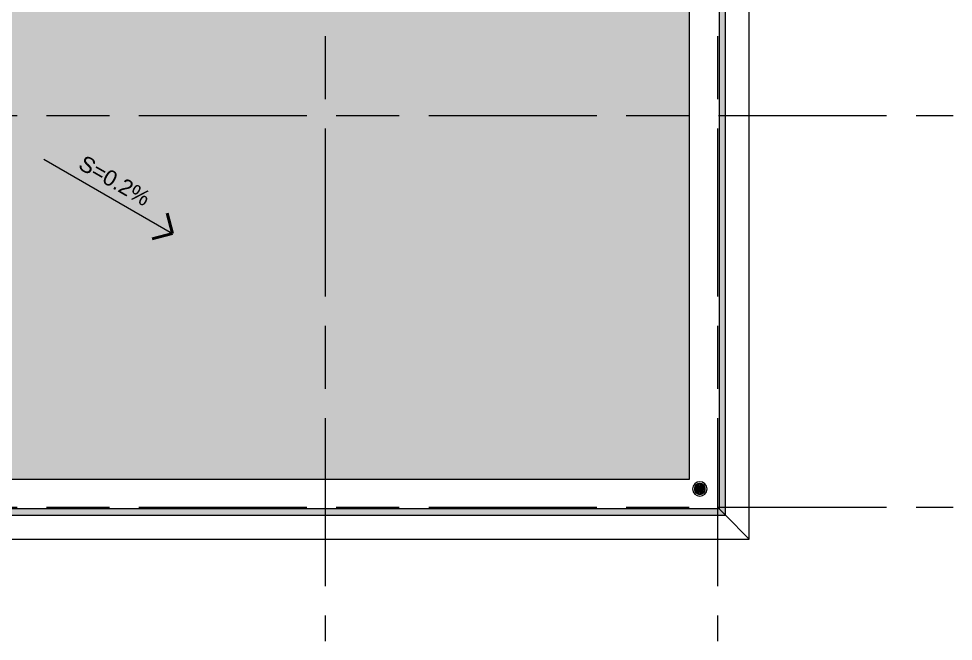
# Model space of a CAD drawing. Header units: millimetres. Extents: x -76261 to 649593, y -304265 to 60256.
# Drawn here: x 211322 to 224670, y -18116 to -9219 of the extents above; entities that cross this region are included whole.
import ezdxf

# ---------------------------------------------------------------- set-up
doc = ezdxf.new("R2010")
doc.units = ezdxf.units.MM
doc.header["$LTSCALE"] = 2000
doc.header["$MEASUREMENT"] = 0
doc.linetypes.add('Centre', pattern=[6.9, 4, -0.7, 1.5, -0.7])
doc.layers.get('0').update_dxf_attribs({"linetype": 'CONTINUOUS'})
for name, color, linetype, lineweight in [('A-ANNO-NOTE', 131, 'CONTINUOUS', 15), ('A-ANNO-NOTE-MEDM', 131, 'CONTINUOUS', 50), ('A-FLOR', 8, 'CONTINUOUS', 15), ('A-FLOR-PATT', 8, 'CONTINUOUS', 15), ('A-GENM', 8, 'CONTINUOUS', 15), ('A-WALL', 8, 'CONTINUOUS', 15), ('A-WALL-PATT', 8, 'CONTINUOUS', 50), ('S-GRID', 14, 'CONTINUOUS', 15)]:
    doc.layers.add(name, color=color, linetype=linetype, lineweight=lineweight)
doc.styles.add('Arial_2', font='arial.ttf', dxfattribs={"height": 270})

# ---------------------------------------------------------------- blocks, each defined once
blk = doc.blocks.new('Basic Wall _ WALL CONCERET-150-PL - ___-10677270-TERRANCE FLOOR PLAN')
at = {"layer": 'A-WALL-PATT'}
blk.add_hatch(color=256, dxfattribs=at).paths.add_polyline_path([(-54778, -58317), (-54778, -41797), (-54868, -41887), (-54868, -58227)], flags=0)
at = {"layer": 'A-WALL'}
for p in [(-54868, -41887), (-54778, -58317)]:
    blk.add_line(p, (-54868, -58227), dxfattribs=at)
blk = doc.blocks.new('Basic Wall _ WALL CONCERET-150-PL - ___-10677342-TERRANCE FLOOR PLAN')
at = {"layer": 'A-WALL-PATT'}
blk.add_hatch(color=256, dxfattribs=at).paths.add_polyline_path([(-84208, -58317), (-54778, -58317), (-54868, -58227), (-84118, -58227)], flags=0)
at = {"layer": 'A-WALL'}
for q in [(-84118, -58227), (-54778, -58317)]:
    blk.add_line((-54868, -58227), q, dxfattribs=at)
blk = doc.blocks.new('Floor_Trap_with_Dome_Grating_14068 - Floor_Trap_with_Dome_Grating_14068-6042044-TERRANCE FLOOR PLAN')
at = {"layer": 'A-GENM'}
for p, q in [((-13, 0), (-67, 8)), ((-64, 22), (-11, 5)), ((-11, 6), (-57, 36)), ((-48, 48), (-8, 10)), ((-8, 10), (-36, 58)), ((-26, 2), (-13, 0)), ((-23, 64), (-3, 12)), ((-23, 13), (-11, 6)), ((-15, 22), (-8, 10)), ((-3, 12), (-8, 25)), ((-2, 12), (-7, 68)), ((8, 68), (2, 12)), ((3, 12), (23, 64)), ((8, 25), (3, 12)), ((8, 10), (48, 48)), ((8, 10), (15, 22)), ((11, 5), (64, 22)), ((11, 6), (23, 13)), ((13, 0), (26, 2)), ((-11, -5), (-64, -22)), ((-8, -10), (-48, -48)), ((-13, 0), (-26, -2)), ((-11, -6), (-23, -13)), ((-3, -12), (-23, -64)), ((-8, -10), (-15, -22)), ((-8, -25), (-3, -12)), ((-7, -68), (-2, -12)), ((2, -12), (8, -68)), ((4, -26), (2, -12)), ((23, -64), (3, -12)), ((8, -10), (36, -58)), ((48, -48), (8, -10)), ((15, -22), (8, -10)), ((64, -22), (11, -5)), ((11, -6), (57, -36)), ((23, -13), (11, -6)), ((13, 0), (68, -8)), ((26, -2), (13, 0))]:
    blk.add_line(p, q, dxfattribs=at)
at = {"layer": 'A-GENM', "flags": 128}
for points in [[(-73, 16), (-74, 13), (-74, 10), (-75, 7), (-75, 4), (-75, 1), (-75, 0)], [(-75, 0), (-75, -3), (-75, -6), (-74, -9), (-74, -12), (-74, -15), (-73, -16)], [(-59, 46), (-61, 44), (-63, 41), (-64, 39), (-66, 36), (-67, 34), (-68, 31), (-70, 28), (-71, 25), (-72, 22), (-72, 20), (-73, 17)], [(-33, 67), (-36, 66), (-38, 64), (-41, 63), (-43, 61), (-46, 59), (-48, 57), (-50, 55), (-53, 53), (-55, 51), (-57, 49), (-58, 47)], [(-1, 75), (-4, 75), (-7, 75), (-10, 74), (-13, 74), (-16, 73), (-19, 73), (-21, 72), (-24, 71), (-27, 70), (-30, 69), (-32, 68)], [(32, 68), (29, 69), (26, 70), (24, 71), (21, 72), (18, 73), (15, 74), (12, 74), (9, 74), (6, 75), (3, 75), (1, 75)], [(36, 58), (32, 51), (27, 43), (21, 33), (15, 22), (8, 10)], [(57, 36), (51, 32), (43, 27), (34, 21), (23, 13), (11, 6)], [(68, 8), (60, 7), (51, 5), (39, 4), (26, 2), (13, 0)], [(58, 47), (56, 50), (54, 52), (52, 54), (50, 56), (48, 58), (45, 60), (43, 62), (40, 63), (38, 65), (35, 66), (33, 67)], [(73, 17), (72, 20), (71, 23), (70, 26), (69, 29), (68, 32), (67, 34), (65, 37), (64, 39), (62, 42), (60, 44), (59, 46)], [(75, 0), (75, 3), (75, 6), (74, 9), (74, 12), (74, 15), (73, 16)], [(73, -16), (74, -13), (74, -10), (75, -7), (75, -4), (75, -1), (75, 0)], [(-73, -17), (-72, -20), (-71, -23), (-70, -26), (-69, -29), (-68, -32), (-67, -34), (-65, -37), (-64, -39), (-62, -42), (-60, -44), (-59, -46)], [(-68, -8), (-60, -7), (-51, -5), (-39, -4), (-26, -2), (-13, 0)], [(-58, -47), (-56, -50), (-54, -52), (-52, -54), (-50, -56), (-48, -58), (-45, -60), (-43, -62), (-40, -63), (-38, -65), (-35, -66), (-33, -67)], [(-57, -36), (-51, -32), (-43, -27), (-34, -21), (-23, -13), (-11, -6)], [(-36, -58), (-32, -51), (-27, -43), (-21, -33), (-15, -22), (-8, -10)], [(-32, -68), (-29, -69), (-26, -70), (-24, -71), (-21, -72), (-18, -73), (-15, -74), (-12, -74), (-9, -74), (-6, -75), (-3, -75), (-1, -75)], [(1, -75), (4, -75), (7, -75), (10, -74), (13, -74), (16, -73), (19, -73), (21, -72), (24, -71), (27, -70), (30, -69), (32, -68)], [(33, -67), (36, -66), (38, -64), (41, -63), (43, -61), (46, -59), (48, -57), (50, -55), (53, -53), (55, -51), (57, -49), (58, -47)], [(59, -46), (61, -44), (63, -41), (64, -39), (66, -36), (67, -34), (68, -31), (70, -28), (71, -25), (72, -22), (72, -20), (73, -17)]]:
    blk.add_lwpolyline(points, dxfattribs=at)
at = {"layer": 'A-GENM'}
for radius, start, end in [(103, 0, 180), (77.9, 0, 180), (75, 156.7284, 158.4059), (7.03, 360, 180), (75, 21.4654, 23.2336), (103, 180, 0), (77.9, 180, 0), (75, 201.4654, 203.2336), (7.03, 180, 360), (75, 336.7284, 338.4059)]:
    blk.add_arc((0, 0), radius, start, end, dxfattribs=at)
for points, knots in [([(-73, 17), (-73, 18), (-73, 18), (-73, 18), (-72, 19), (-72, 19), (-72, 19), (-72, 20), (-72, 20), (-71, 20), (-71, 21), (-69, 22), (-68, 22), (-66, 23), (-65, 22), (-64, 22)], [-1, -1, -1, -1, -0.892857, -0.866071, -0.839286, -0.785714, -0.732143, -0.705357, -0.678571, -0.625, -0.571429, -0.428571, -0.285714, -0.142857, 0, 0, 0, 0]), ([(-67, 8), (-68, 8), (-69, 8), (-71, 9), (-72, 10), (-73, 12), (-73, 12), (-73, 13), (-73, 13), (-73, 14), (-73, 14), (-73, 15), (-73, 15), (-73, 15), (-73, 16), (-73, 16), (-73, 16)], [-1, -1, -1, -1, -0.857143, -0.714286, -0.571429, -0.428571, -0.357143, -0.321429, -0.285714, -0.25, -0.214286, -0.178571, -0.142857, -0.107143, -0.071429, 0, 0, 0, 0]), ([(-70, 9), (-70, 9), (-69, 8), (-68, 8), (-67, 8)], [-0.4715564, -0.4715564, -0.4715564, -0.4715564, -0.25, 0, 0, 0, 0]), ([(-57, 36), (-58, 37), (-59, 38), (-60, 39), (-60, 41), (-60, 42), (-60, 43), (-60, 44), (-60, 44), (-60, 44), (-60, 45), (-60, 45), (-60, 45), (-59, 46), (-59, 46), (-59, 46), (-59, 46)], [-1, -1, -1, -1, -0.857143, -0.714286, -0.571429, -0.428571, -0.357143, -0.321429, -0.285714, -0.25, -0.214286, -0.178571, -0.142857, -0.107143, -0.071429, 0, 0, 0, 0]), ([(-58, 47), (-58, 47), (-58, 48), (-58, 48), (-57, 48), (-57, 48), (-56, 49), (-56, 49), (-56, 49), (-55, 49), (-54, 49), (-53, 50), (-52, 50), (-50, 49), (-49, 48), (-48, 48)], [-1, -1, -1, -1, -0.892857, -0.866071, -0.839286, -0.785714, -0.732143, -0.705357, -0.678571, -0.625, -0.571429, -0.428571, -0.285714, -0.142857, 0, 0, 0, 0]), ([(-36, 58), (-36, 58), (-37, 59), (-37, 61), (-37, 63), (-36, 64), (-36, 65), (-35, 65), (-35, 66), (-35, 66), (-35, 66), (-34, 66), (-34, 67), (-34, 67), (-33, 67), (-33, 67), (-33, 67)], [-1, -1, -1, -1, -0.857143, -0.714286, -0.571429, -0.428571, -0.357143, -0.321429, -0.285714, -0.25, -0.214286, -0.178571, -0.142857, -0.107143, -0.071429, 0, 0, 0, 0]), ([(-32, 68), (-32, 68), (-31, 68), (-31, 68), (-31, 68), (-30, 68), (-30, 68), (-29, 68), (-29, 68), (-29, 68), (-28, 68), (-26, 68), (-25, 67), (-24, 66), (-23, 65), (-23, 64)], [-1, -1, -1, -1, -0.892857, -0.866071, -0.839286, -0.785714, -0.732143, -0.705357, -0.678571, -0.625, -0.571429, -0.428571, -0.285714, -0.142857, 0, 0, 0, 0]), ([(-11, 5), (-11, 5), (-11, 5), (-10, 5), (-10, 4), (-10, 4), (-10, 4), (-10, 4), (-10, 3), (-10, 3), (-10, 3), (-10, 2), (-10, 2), (-10, 2), (-10, 2), (-10, 1), (-10, 1), (-10, 1), (-11, 1), (-11, 1), (-11, 1), (-12, 0), (-12, 0), (-13, 0)], [0, 0, 0, 0, 0.111111, 0.166667, 0.222222, 0.25, 0.277778, 0.333333, 0.361111, 0.388889, 0.444444, 0.479167, 0.513889, 0.548611, 0.583333, 0.618056, 0.652778, 0.6875, 0.722222, 0.756944, 0.791667, 0.861111, 1, 1, 1, 1]), ([(-13, 0), (-12, 0), (-12, 0), (-11, 0), (-11, 1), (-11, 1), (-11, 1), (-10, 1), (-10, 1), (-10, 2), (-10, 2), (-10, 2), (-10, 2), (-10, 3), (-10, 3), (-10, 3), (-10, 3), (-10, 4), (-10, 4), (-10, 4), (-10, 4), (-11, 5), (-11, 5), (-11, 5)], [0, 0, 0, 0, 0.111111, 0.166667, 0.222222, 0.25, 0.277778, 0.333333, 0.361111, 0.388889, 0.444444, 0.479167, 0.513889, 0.548611, 0.583333, 0.618056, 0.652778, 0.6875, 0.722222, 0.756944, 0.791667, 0.861111, 1, 1, 1, 1]), ([(-8, 10), (-8, 9), (-8, 9), (-7, 9), (-7, 8), (-7, 8), (-7, 8), (-7, 7), (-7, 7), (-7, 7), (-8, 7), (-8, 6), (-8, 6), (-8, 6), (-8, 6), (-9, 6), (-9, 6), (-9, 5), (-9, 5), (-9, 5), (-10, 5), (-10, 5), (-11, 6), (-11, 6)], [0, 0, 0, 0, 0.111111, 0.166667, 0.222222, 0.25, 0.277778, 0.333333, 0.361111, 0.388889, 0.444444, 0.479167, 0.513889, 0.548611, 0.583333, 0.618056, 0.652778, 0.6875, 0.722222, 0.756944, 0.791667, 0.861111, 1, 1, 1, 1]), ([(-11, 6), (-11, 6), (-11, 5), (-10, 5), (-10, 5), (-10, 5), (-9, 5), (-9, 5), (-9, 5), (-9, 6), (-8, 6), (-8, 6), (-8, 6), (-8, 6), (-8, 7), (-8, 7), (-7, 7), (-7, 7), (-7, 8), (-7, 8), (-7, 8), (-7, 8), (-8, 9), (-8, 9), (-8, 10)], [0, 0, 0, 0, 0.111111, 0.138889, 0.166667, 0.222222, 0.25, 0.277778, 0.333333, 0.361111, 0.388889, 0.444444, 0.479167, 0.513889, 0.548611, 0.583333, 0.618056, 0.652778, 0.6875, 0.722222, 0.756944, 0.791667, 0.861111, 1, 1, 1, 1]), ([(-3, 12), (-3, 12), (-3, 11), (-3, 11), (-3, 11), (-3, 10), (-3, 10), (-3, 10), (-4, 10), (-4, 9), (-4, 9), (-4, 9), (-4, 9), (-5, 9), (-5, 9), (-5, 9), (-5, 9), (-6, 9), (-6, 9), (-6, 9), (-7, 9), (-7, 9), (-7, 10), (-8, 10)], [0, 0, 0, 0, 0.111111, 0.166667, 0.222222, 0.25, 0.277778, 0.333333, 0.361111, 0.388889, 0.444444, 0.479167, 0.513889, 0.548611, 0.583333, 0.618056, 0.652778, 0.6875, 0.722222, 0.756944, 0.791667, 0.861111, 1, 1, 1, 1]), ([(-8, 10), (-7, 10), (-7, 10), (-7, 9), (-7, 9), (-6, 9), (-6, 9), (-6, 9), (-6, 9), (-5, 9), (-5, 9), (-5, 9), (-4, 9), (-4, 9), (-4, 9), (-4, 9), (-4, 10), (-3, 10), (-3, 10), (-3, 10), (-3, 10), (-3, 11), (-3, 11), (-3, 12), (-3, 12)], [0, 0, 0, 0, 0.111111, 0.138889, 0.166667, 0.222222, 0.25, 0.277778, 0.333333, 0.361111, 0.388889, 0.444444, 0.479167, 0.513889, 0.548611, 0.583333, 0.618056, 0.652778, 0.6875, 0.722222, 0.756944, 0.791667, 0.861111, 1, 1, 1, 1]), ([(-7, 68), (-7, 68), (-7, 70), (-7, 71), (-6, 73), (-5, 73), (-4, 74), (-3, 74), (-3, 74), (-3, 75), (-2, 75), (-2, 75), (-2, 75), (-1, 75), (-1, 75), (-1, 75), (-1, 75)], [-1, -1, -1, -1, -0.857143, -0.714286, -0.571429, -0.428571, -0.357143, -0.321429, -0.285714, -0.25, -0.214286, -0.178571, -0.142857, -0.107143, -0.071429, 0, 0, 0, 0]), ([(2, 12), (2, 12), (2, 11), (2, 11), (2, 11), (1, 10), (0, 10), (0, 10), (-1, 10), (-2, 11), (-2, 11), (-2, 12), (-2, 12)], [-1, -1, -1, -1, -0.833333, -0.791667, -0.75, -0.666667, -0.555556, -0.444444, -0.333333, -0.222222, -0.111111, 0, 0, 0, 0]), ([(-2, 12), (-2, 12), (-2, 11), (-2, 11), (-2, 11), (-1, 10), (0, 10), (0, 10), (1, 10), (2, 11), (2, 11), (2, 12), (2, 12)], [-1, -1, -1, -1, -0.833333, -0.791667, -0.75, -0.666667, -0.555556, -0.444444, -0.333333, -0.222222, -0.111111, 0, 0, 0, 0]), ([(1, 75), (1, 75), (1, 75), (2, 75), (2, 75), (2, 75), (3, 74), (3, 74), (4, 74), (4, 74), (5, 73), (6, 73), (7, 71), (7, 70), (8, 68), (8, 68)], [-1, -1, -1, -1, -0.892857, -0.866071, -0.839286, -0.785714, -0.732143, -0.705357, -0.678571, -0.625, -0.571429, -0.428571, -0.285714, -0.142857, 0, 0, 0, 0]), ([(8, 10), (7, 10), (7, 9), (7, 9), (6, 9), (6, 9), (6, 9), (6, 9), (5, 9), (5, 9), (5, 9), (4, 9), (4, 9), (4, 9), (4, 9), (4, 10), (3, 10), (3, 10), (3, 10), (3, 10), (3, 11), (3, 11), (3, 12), (3, 12)], [0, 0, 0, 0, 0.111111, 0.166667, 0.222222, 0.25, 0.277778, 0.333333, 0.361111, 0.388889, 0.444444, 0.479167, 0.513889, 0.548611, 0.583333, 0.618056, 0.652778, 0.6875, 0.722222, 0.756944, 0.791667, 0.861111, 1, 1, 1, 1]), ([(3, 12), (3, 12), (3, 11), (3, 11), (3, 11), (3, 10), (3, 10), (3, 10), (4, 10), (4, 9), (4, 9), (4, 9), (4, 9), (5, 9), (5, 9), (5, 9), (5, 9), (6, 9), (6, 9), (6, 9), (7, 9), (7, 9), (7, 10), (8, 10)], [0, 0, 0, 0, 0.111111, 0.166667, 0.222222, 0.25, 0.277778, 0.333333, 0.361111, 0.388889, 0.444444, 0.479167, 0.513889, 0.548611, 0.583333, 0.618056, 0.652778, 0.6875, 0.722222, 0.756944, 0.791667, 0.861111, 1, 1, 1, 1]), ([(11, 6), (11, 6), (11, 5), (10, 5), (10, 5), (9, 5), (9, 5), (9, 5), (9, 6), (8, 6), (8, 6), (8, 6), (8, 6), (8, 7), (8, 7), (7, 7), (7, 7), (7, 8), (7, 8), (7, 8), (7, 8), (8, 9), (8, 9), (8, 10)], [0, 0, 0, 0, 0.111111, 0.166667, 0.222222, 0.25, 0.277778, 0.333333, 0.361111, 0.388889, 0.444444, 0.479167, 0.513889, 0.548611, 0.583333, 0.618056, 0.652778, 0.6875, 0.722222, 0.756944, 0.791667, 0.861111, 1, 1, 1, 1]), ([(8, 10), (8, 9), (8, 9), (7, 9), (7, 8), (7, 8), (7, 8), (7, 7), (7, 7), (7, 7), (8, 7), (8, 6), (8, 6), (8, 6), (8, 6), (9, 6), (9, 6), (9, 5), (9, 5), (9, 5), (10, 5), (10, 5), (11, 6), (11, 6)], [0, 0, 0, 0, 0.111111, 0.166667, 0.222222, 0.25, 0.277778, 0.333333, 0.361111, 0.388889, 0.444444, 0.479167, 0.513889, 0.548611, 0.583333, 0.618056, 0.652778, 0.6875, 0.722222, 0.756944, 0.791667, 0.861111, 1, 1, 1, 1]), ([(13, 0), (12, 0), (12, 0), (11, 0), (11, 1), (11, 1), (11, 1), (10, 1), (10, 1), (10, 2), (10, 2), (10, 2), (10, 2), (10, 3), (10, 3), (10, 3), (10, 3), (10, 4), (10, 4), (10, 4), (10, 4), (11, 5), (11, 5), (11, 5)], [0, 0, 0, 0, 0.111111, 0.166667, 0.222222, 0.25, 0.277778, 0.333333, 0.361111, 0.388889, 0.444444, 0.479167, 0.513889, 0.548611, 0.583333, 0.618056, 0.652778, 0.6875, 0.722222, 0.756944, 0.791667, 0.861111, 1, 1, 1, 1]), ([(11, 5), (11, 5), (11, 5), (10, 5), (10, 4), (10, 4), (10, 4), (10, 4), (10, 3), (10, 3), (10, 3), (10, 2), (10, 2), (10, 2), (10, 2), (10, 1), (10, 1), (10, 1), (11, 1), (11, 1), (11, 1), (12, 0), (12, 0), (13, 0)], [0, 0, 0, 0, 0.111111, 0.166667, 0.222222, 0.25, 0.277778, 0.333333, 0.361111, 0.388889, 0.444444, 0.479167, 0.513889, 0.548611, 0.583333, 0.618056, 0.652778, 0.6875, 0.722222, 0.756944, 0.791667, 0.861111, 1, 1, 1, 1]), ([(23, 64), (23, 65), (24, 66), (25, 67), (26, 68), (28, 68), (29, 68), (29, 68), (29, 68), (30, 68), (30, 68), (31, 68), (31, 68), (31, 68), (32, 68), (32, 68), (32, 68)], [-1, -1, -1, -1, -0.857143, -0.714286, -0.571429, -0.428571, -0.357143, -0.321429, -0.285714, -0.25, -0.214286, -0.178571, -0.142857, -0.107143, -0.071429, 0, 0, 0, 0]), ([(33, 67), (33, 67), (34, 67), (34, 67), (34, 67), (35, 66), (35, 66), (35, 66), (35, 65), (36, 65), (36, 64), (37, 63), (37, 61), (37, 59), (36, 58), (36, 58)], [-1, -1, -1, -1, -0.892857, -0.866071, -0.839286, -0.785714, -0.732143, -0.705357, -0.678571, -0.625, -0.571429, -0.428571, -0.285714, -0.142857, 0, 0, 0, 0]), ([(48, 48), (49, 48), (50, 49), (52, 50), (53, 50), (55, 49), (55, 49), (56, 49), (56, 49), (57, 49), (57, 48), (57, 48), (57, 48), (58, 48), (58, 48), (58, 47), (58, 47)], [-1, -1, -1, -1, -0.857143, -0.714286, -0.571429, -0.428571, -0.357143, -0.321429, -0.285714, -0.25, -0.214286, -0.178571, -0.142857, -0.107143, -0.071429, 0, 0, 0, 0]), ([(59, 46), (59, 46), (59, 46), (60, 45), (60, 45), (60, 45), (60, 44), (60, 44), (60, 43), (60, 43), (60, 42), (60, 41), (60, 39), (59, 38), (58, 37), (57, 36)], [-1, -1, -1, -1, -0.892857, -0.866071, -0.839286, -0.785714, -0.732143, -0.705357, -0.678571, -0.625, -0.571429, -0.428571, -0.285714, -0.142857, 0, 0, 0, 0]), ([(64, 22), (65, 22), (66, 23), (68, 22), (69, 22), (71, 21), (71, 20), (72, 20), (72, 20), (72, 19), (72, 19), (72, 19), (73, 18), (73, 18), (73, 18), (73, 18), (73, 17)], [-1, -1, -1, -1, -0.857143, -0.714286, -0.571429, -0.428571, -0.357143, -0.321429, -0.285714, -0.25, -0.214286, -0.178571, -0.142857, -0.107143, -0.071429, 0, 0, 0, 0]), ([(73, 16), (73, 16), (73, 16), (73, 15), (73, 15), (73, 14), (73, 14), (73, 13), (73, 13), (73, 13), (73, 12), (72, 11), (71, 9), (69, 8), (68, 8), (68, 8)], [-1, -1, -1, -1, -0.892857, -0.866071, -0.839286, -0.785714, -0.732143, -0.705357, -0.678571, -0.625, -0.571429, -0.428571, -0.285714, -0.142857, 0, 0, 0, 0]), ([(-73, -16), (-73, -16), (-73, -16), (-73, -15), (-73, -15), (-73, -14), (-73, -14), (-73, -13), (-73, -13), (-73, -13), (-73, -12), (-72, -11), (-71, -9), (-69, -8), (-68, -8), (-68, -8)], [-1, -1, -1, -1, -0.892857, -0.866071, -0.839286, -0.785714, -0.732143, -0.705357, -0.678571, -0.625, -0.571429, -0.428571, -0.285714, -0.142857, 0, 0, 0, 0]), ([(-64, -22), (-65, -22), (-66, -23), (-68, -22), (-69, -22), (-71, -21), (-71, -20), (-72, -20), (-72, -20), (-72, -19), (-72, -19), (-72, -19), (-73, -18), (-73, -18), (-73, -18), (-73, -18), (-73, -17)], [-1, -1, -1, -1, -0.857143, -0.714286, -0.571429, -0.428571, -0.357143, -0.321429, -0.285714, -0.25, -0.214286, -0.178571, -0.142857, -0.107143, -0.071429, 0, 0, 0, 0]), ([(-59, -46), (-59, -46), (-59, -46), (-60, -45), (-60, -45), (-60, -45), (-60, -44), (-60, -44), (-60, -43), (-60, -43), (-60, -42), (-60, -41), (-60, -39), (-59, -38), (-58, -37), (-57, -36)], [-1, -1, -1, -1, -0.892857, -0.866071, -0.839286, -0.785714, -0.732143, -0.705357, -0.678571, -0.625, -0.571429, -0.428571, -0.285714, -0.142857, 0, 0, 0, 0]), ([(-48, -48), (-49, -48), (-50, -49), (-52, -50), (-53, -50), (-55, -49), (-55, -49), (-56, -49), (-56, -49), (-57, -49), (-57, -48), (-57, -48), (-57, -48), (-58, -48), (-58, -48), (-58, -47), (-58, -47)], [-1, -1, -1, -1, -0.857143, -0.714286, -0.571429, -0.428571, -0.357143, -0.321429, -0.285714, -0.25, -0.214286, -0.178571, -0.142857, -0.107143, -0.071429, 0, 0, 0, 0]), ([(-33, -67), (-33, -67), (-34, -67), (-34, -67), (-34, -67), (-35, -66), (-35, -66), (-35, -66), (-35, -65), (-36, -65), (-36, -64), (-37, -63), (-37, -61), (-37, -59), (-36, -58), (-36, -58)], [-1, -1, -1, -1, -0.892857, -0.866071, -0.839286, -0.785714, -0.732143, -0.705357, -0.678571, -0.625, -0.571429, -0.428571, -0.285714, -0.142857, 0, 0, 0, 0]), ([(-23, -64), (-23, -65), (-24, -66), (-25, -67), (-26, -68), (-28, -68), (-29, -68), (-29, -68), (-29, -68), (-30, -68), (-30, -68), (-31, -68), (-31, -68), (-31, -68), (-32, -68), (-32, -68), (-32, -68)], [-1, -1, -1, -1, -0.857143, -0.714286, -0.571429, -0.428571, -0.357143, -0.321429, -0.285714, -0.25, -0.214286, -0.178571, -0.142857, -0.107143, -0.071429, 0, 0, 0, 0]), ([(-13, 0), (-12, 0), (-12, 0), (-11, 0), (-11, -1), (-11, -1), (-11, -1), (-10, -1), (-10, -1), (-10, -2), (-10, -2), (-10, -2), (-10, -2), (-10, -3), (-10, -3), (-10, -3), (-10, -3), (-10, -4), (-10, -4), (-10, -4), (-10, -4), (-11, -5), (-11, -5), (-11, -5)], [0, 0, 0, 0, 0.111111, 0.166667, 0.222222, 0.25, 0.277778, 0.333333, 0.361111, 0.388889, 0.444444, 0.479167, 0.513889, 0.548611, 0.583333, 0.618056, 0.652778, 0.6875, 0.722222, 0.756944, 0.791667, 0.861111, 1, 1, 1, 1]), ([(-11, -5), (-11, -5), (-11, -5), (-10, -5), (-10, -4), (-10, -4), (-10, -4), (-10, -4), (-10, -3), (-10, -3), (-10, -3), (-10, -2), (-10, -2), (-10, -2), (-10, -2), (-10, -1), (-10, -1), (-10, -1), (-11, -1), (-11, -1), (-11, -1), (-12, 0), (-12, 0), (-13, 0)], [0, 0, 0, 0, 0.111111, 0.166667, 0.222222, 0.25, 0.277778, 0.333333, 0.361111, 0.388889, 0.444444, 0.479167, 0.513889, 0.548611, 0.583333, 0.618056, 0.652778, 0.6875, 0.722222, 0.756944, 0.791667, 0.861111, 1, 1, 1, 1]), ([(-11, -6), (-11, -6), (-11, -5), (-10, -5), (-10, -5), (-9, -5), (-9, -5), (-9, -5), (-9, -6), (-8, -6), (-8, -6), (-8, -6), (-8, -6), (-8, -7), (-8, -7), (-7, -7), (-7, -7), (-7, -8), (-7, -8), (-7, -8), (-7, -8), (-8, -9), (-8, -9), (-8, -10)], [0, 0, 0, 0, 0.111111, 0.166667, 0.222222, 0.25, 0.277778, 0.333333, 0.361111, 0.388889, 0.444444, 0.479167, 0.513889, 0.548611, 0.583333, 0.618056, 0.652778, 0.6875, 0.722222, 0.756944, 0.791667, 0.861111, 1, 1, 1, 1]), ([(-8, -10), (-8, -9), (-8, -9), (-7, -9), (-7, -8), (-7, -8), (-7, -8), (-7, -7), (-7, -7), (-7, -7), (-8, -7), (-8, -6), (-8, -6), (-8, -6), (-8, -6), (-9, -6), (-9, -6), (-9, -5), (-9, -5), (-9, -5), (-10, -5), (-10, -5), (-11, -6), (-11, -6)], [0, 0, 0, 0, 0.111111, 0.166667, 0.222222, 0.25, 0.277778, 0.333333, 0.361111, 0.388889, 0.444444, 0.479167, 0.513889, 0.548611, 0.583333, 0.618056, 0.652778, 0.6875, 0.722222, 0.756944, 0.791667, 0.861111, 1, 1, 1, 1]), ([(-8, -10), (-7, -10), (-7, -9), (-7, -9), (-6, -9), (-6, -9), (-6, -9), (-6, -9), (-5, -9), (-5, -9), (-5, -9), (-4, -9), (-4, -9), (-4, -9), (-4, -9), (-4, -10), (-3, -10), (-3, -10), (-3, -10), (-3, -10), (-3, -11), (-3, -11), (-3, -12), (-3, -12)], [0, 0, 0, 0, 0.111111, 0.166667, 0.222222, 0.25, 0.277778, 0.333333, 0.361111, 0.388889, 0.444444, 0.479167, 0.513889, 0.548611, 0.583333, 0.618056, 0.652778, 0.6875, 0.722222, 0.756944, 0.791667, 0.861111, 1, 1, 1, 1]), ([(-3, -12), (-3, -12), (-3, -12), (-3, -11), (-3, -11), (-3, -10), (-3, -10), (-3, -10), (-4, -10), (-4, -9), (-4, -9), (-4, -9), (-4, -9), (-5, -9), (-5, -9), (-5, -9), (-5, -9), (-6, -9), (-6, -9), (-6, -9), (-7, -9), (-7, -9), (-7, -10), (-8, -10)], [0, 0, 0, 0, 0.111111, 0.166667, 0.222222, 0.25, 0.277778, 0.333333, 0.361111, 0.388889, 0.444444, 0.479167, 0.513889, 0.548611, 0.583333, 0.618056, 0.652778, 0.6875, 0.722222, 0.756944, 0.791667, 0.861111, 1, 1, 1, 1]), ([(-1, -75), (-1, -75), (-1, -75), (-2, -75), (-2, -75), (-2, -75), (-3, -74), (-3, -74), (-4, -74), (-4, -74), (-5, -73), (-6, -73), (-7, -71), (-7, -70), (-7, -68), (-7, -68)], [-1, -1, -1, -1, -0.892857, -0.866071, -0.839286, -0.785714, -0.732143, -0.705357, -0.678571, -0.625, -0.571429, -0.428571, -0.285714, -0.142857, 0, 0, 0, 0]), ([(-2, -12), (-2, -12), (-2, -11), (-2, -11), (-2, -11), (-1, -10), (0, -10), (0, -10), (1, -10), (2, -11), (2, -12), (2, -12), (2, -12)], [-1, -1, -1, -1, -0.833333, -0.791667, -0.75, -0.666667, -0.555556, -0.444444, -0.333333, -0.222222, -0.111111, 0, 0, 0, 0]), ([(2, -12), (2, -12), (2, -11), (2, -11), (2, -11), (1, -10), (0, -10), (0, -10), (-1, -10), (-2, -11), (-2, -12), (-2, -12), (-2, -12)], [-1, -1, -1, -1, -0.833333, -0.791667, -0.75, -0.666667, -0.555556, -0.444444, -0.333333, -0.222222, -0.111111, 0, 0, 0, 0]), ([(8, -68), (8, -68), (7, -70), (7, -71), (6, -73), (5, -73), (4, -74), (3, -74), (3, -74), (3, -75), (2, -75), (2, -75), (2, -75), (1, -75), (1, -75), (1, -75), (1, -75)], [-1, -1, -1, -1, -0.857143, -0.714286, -0.571429, -0.428571, -0.357143, -0.321429, -0.285714, -0.25, -0.214286, -0.178571, -0.142857, -0.107143, -0.071429, 0, 0, 0, 0]), ([(3, -12), (3, -12), (3, -12), (3, -11), (3, -11), (3, -10), (3, -10), (3, -10), (4, -10), (4, -9), (4, -9), (4, -9), (4, -9), (5, -9), (5, -9), (5, -9), (5, -9), (6, -9), (6, -9), (6, -9), (7, -9), (7, -9), (7, -10), (8, -10)], [0, 0, 0, 0, 0.111111, 0.166667, 0.222222, 0.25, 0.277778, 0.333333, 0.361111, 0.388889, 0.444444, 0.479167, 0.513889, 0.548611, 0.583333, 0.618056, 0.652778, 0.6875, 0.722222, 0.756944, 0.791667, 0.861111, 1, 1, 1, 1]), ([(8, -10), (7, -10), (7, -10), (7, -9), (7, -9), (6, -9), (6, -9), (6, -9), (6, -9), (5, -9), (5, -9), (5, -9), (4, -9), (4, -9), (4, -9), (4, -9), (4, -10), (3, -10), (3, -10), (3, -10), (3, -10), (3, -11), (3, -11), (3, -12), (3, -12)], [0, 0, 0, 0, 0.111111, 0.138889, 0.166667, 0.222222, 0.25, 0.277778, 0.333333, 0.361111, 0.388889, 0.444444, 0.479167, 0.513889, 0.548611, 0.583333, 0.618056, 0.652778, 0.6875, 0.722222, 0.756944, 0.791667, 0.861111, 1, 1, 1, 1]), ([(8, -10), (8, -9), (8, -9), (7, -9), (7, -8), (7, -8), (7, -8), (7, -7), (7, -7), (7, -7), (8, -7), (8, -6), (8, -6), (8, -6), (8, -6), (9, -6), (9, -6), (9, -5), (9, -5), (9, -5), (10, -5), (10, -5), (11, -6), (11, -6)], [0, 0, 0, 0, 0.111111, 0.166667, 0.222222, 0.25, 0.277778, 0.333333, 0.361111, 0.388889, 0.444444, 0.479167, 0.513889, 0.548611, 0.583333, 0.618056, 0.652778, 0.6875, 0.722222, 0.756944, 0.791667, 0.861111, 1, 1, 1, 1]), ([(11, -6), (11, -6), (11, -5), (10, -5), (10, -5), (10, -5), (9, -5), (9, -5), (9, -5), (9, -6), (8, -6), (8, -6), (8, -6), (8, -6), (8, -7), (8, -7), (7, -7), (7, -7), (7, -8), (7, -8), (7, -8), (7, -8), (8, -9), (8, -9), (8, -10)], [0, 0, 0, 0, 0.111111, 0.138889, 0.166667, 0.222222, 0.25, 0.277778, 0.333333, 0.361111, 0.388889, 0.444444, 0.479167, 0.513889, 0.548611, 0.583333, 0.618056, 0.652778, 0.6875, 0.722222, 0.756944, 0.791667, 0.861111, 1, 1, 1, 1]), ([(11, -5), (11, -5), (11, -5), (10, -5), (10, -4), (10, -4), (10, -4), (10, -4), (10, -3), (10, -3), (10, -3), (10, -2), (10, -2), (10, -2), (10, -2), (10, -1), (10, -1), (10, -1), (11, -1), (11, -1), (11, -1), (12, 0), (12, 0), (13, 0)], [0, 0, 0, 0, 0.111111, 0.166667, 0.222222, 0.25, 0.277778, 0.333333, 0.361111, 0.388889, 0.444444, 0.479167, 0.513889, 0.548611, 0.583333, 0.618056, 0.652778, 0.6875, 0.722222, 0.756944, 0.791667, 0.861111, 1, 1, 1, 1]), ([(13, 0), (12, 0), (12, 0), (11, 0), (11, -1), (11, -1), (11, -1), (10, -1), (10, -1), (10, -2), (10, -2), (10, -2), (10, -2), (10, -3), (10, -3), (10, -3), (10, -3), (10, -4), (10, -4), (10, -4), (10, -4), (11, -5), (11, -5), (11, -5)], [0, 0, 0, 0, 0.111111, 0.166667, 0.222222, 0.25, 0.277778, 0.333333, 0.361111, 0.388889, 0.444444, 0.479167, 0.513889, 0.548611, 0.583333, 0.618056, 0.652778, 0.6875, 0.722222, 0.756944, 0.791667, 0.861111, 1, 1, 1, 1]), ([(32, -68), (32, -68), (31, -68), (31, -68), (31, -68), (30, -68), (30, -68), (29, -68), (29, -68), (29, -68), (28, -68), (26, -68), (25, -67), (24, -66), (23, -65), (23, -64)], [-1, -1, -1, -1, -0.892857, -0.866071, -0.839286, -0.785714, -0.732143, -0.705357, -0.678571, -0.625, -0.571429, -0.428571, -0.285714, -0.142857, 0, 0, 0, 0]), ([(36, -58), (36, -58), (37, -59), (37, -61), (37, -63), (36, -64), (36, -65), (35, -65), (35, -66), (35, -66), (35, -66), (34, -66), (34, -67), (34, -67), (33, -67), (33, -67), (33, -67)], [-1, -1, -1, -1, -0.857143, -0.714286, -0.571429, -0.428571, -0.357143, -0.321429, -0.285714, -0.25, -0.214286, -0.178571, -0.142857, -0.107143, -0.071429, 0, 0, 0, 0]), ([(58, -47), (58, -47), (58, -48), (58, -48), (57, -48), (57, -48), (56, -49), (56, -49), (56, -49), (55, -49), (54, -49), (53, -50), (52, -50), (50, -49), (49, -48), (48, -48)], [-1, -1, -1, -1, -0.892857, -0.866071, -0.839286, -0.785714, -0.732143, -0.705357, -0.678571, -0.625, -0.571429, -0.428571, -0.285714, -0.142857, 0, 0, 0, 0]), ([(57, -36), (58, -37), (59, -38), (60, -39), (60, -41), (60, -42), (60, -43), (60, -44), (60, -44), (60, -44), (60, -45), (60, -45), (60, -45), (59, -46), (59, -46), (59, -46), (59, -46)], [-1, -1, -1, -1, -0.857143, -0.714286, -0.571429, -0.428571, -0.357143, -0.321429, -0.285714, -0.25, -0.214286, -0.178571, -0.142857, -0.107143, -0.071429, 0, 0, 0, 0]), ([(73, -17), (73, -18), (73, -18), (73, -18), (72, -19), (72, -19), (72, -19), (72, -20), (72, -20), (71, -20), (71, -21), (69, -22), (68, -22), (66, -23), (65, -22), (64, -22)], [-1, -1, -1, -1, -0.892857, -0.866071, -0.839286, -0.785714, -0.732143, -0.705357, -0.678571, -0.625, -0.571429, -0.428571, -0.285714, -0.142857, 0, 0, 0, 0]), ([(68, -8), (68, -8), (69, -8), (71, -9), (72, -11), (73, -12), (73, -13), (73, -13), (73, -14), (73, -14), (73, -14), (73, -15), (73, -15), (73, -15), (73, -16), (73, -16), (73, -16)], [-1, -1, -1, -1, -0.857143, -0.714286, -0.571429, -0.428571, -0.357143, -0.321429, -0.285714, -0.25, -0.214286, -0.178571, -0.142857, -0.107143, -0.071429, 0, 0, 0, 0])]:
    blk.add_open_spline(points, degree=3, knots=knots, dxfattribs=at)
for points in [[(-64, 22), (-65, 23), (-66, 23), (-67, 22)], [(-59, 39), (-59, 38), (-58, 37), (-57, 36)], [(-48, 48), (-49, 49), (-50, 49), (-51, 49)], [(-37, 60), (-37, 60), (-37, 59), (-36, 58)], [(-23, 64), (-23, 65), (-24, 66), (-24, 66)], [(-7, 70), (-7, 70), (-7, 69), (-7, 68)], [(8, 68), (8, 69), (7, 70), (7, 70)], [(24, 66), (24, 66), (23, 65), (23, 64)], [(36, 58), (37, 59), (37, 60), (37, 60)], [(51, 49), (50, 49), (49, 49), (48, 48)], [(57, 36), (58, 37), (59, 38), (59, 39)], [(67, 22), (66, 23), (65, 23), (64, 22)], [(68, 8), (69, 8), (70, 9), (70, 9)], [(-68, -8), (-69, -8), (-70, -9), (-70, -9)], [(-67, -22), (-66, -23), (-65, -23), (-64, -22)], [(-57, -36), (-58, -37), (-59, -38), (-59, -39)], [(-51, -49), (-50, -49), (-49, -49), (-48, -48)], [(-36, -58), (-37, -59), (-37, -60), (-37, -60)], [(-24, -66), (-24, -66), (-23, -65), (-23, -64)], [(-7, -68), (-7, -69), (-7, -70), (-7, -70)], [(7, -70), (7, -70), (8, -69), (8, -68)], [(23, -64), (23, -65), (24, -66), (24, -66)], [(37, -60), (37, -60), (37, -59), (36, -58)], [(48, -48), (49, -49), (50, -49), (51, -49)], [(59, -39), (59, -38), (58, -37), (57, -36)], [(64, -22), (65, -23), (66, -23), (67, -22)], [(70, -9), (70, -9), (69, -8), (68, -8)]]:
    blk.add_open_spline(points, degree=3, dxfattribs=at)
blk = doc.blocks.new('Fall Arrow - Right Fall Arrow 0_2_-8315432-TERRANCE FLOOR PLAN')
at = {"layer": 'A-ANNO-NOTE'}
blk.add_line((-6.31, 0), (7.827, 0), dxfattribs=at)
at = {"layer": 'A-ANNO-NOTE-MEDM'}
for p, q in [((7.829, 0.002), (6.415, 1.417)), ((6.415, -1.412), (7.829, 0.002))]:
    blk.add_line(p, q, dxfattribs=at)
blk = doc.blocks.new('Xrexf_Office')
at = {"layer": 'A-FLOR-PATT'}
h = blk.add_hatch(dxfattribs=at)
h.set_pattern_fill('FP_4', color=256, style=0, pattern_type=2)
h.set_pattern_definition([(0, (276192.53, 42001.64), (1219.2, 304.8), [50.292, -864.108, 50.292, -864.108, -4876.8]), (0, (276192.53, 42001.64), (1219.2, 304.8), [-1828.8, 50.292, -1778.508, 50.292, -864.108, -2133.6]), (0, (276192.53, 42001.64), (1219.2, 304.8), [-4572, 50.292, -559.308, 50.292, -1473.708]), (120, (276649.73, 42154.04), (-873.5645, 903.4582), [50.292, -864.108, 50.292, -864.108, -4876.8]), (120, (276649.73, 42154.04), (-873.5645, 903.4582), [-1828.8, 50.292, -1778.508, 50.292, -864.108, -2133.6]), (120, (276649.73, 42154.04), (-873.5645, 903.4582), [-4572, 50.292, -559.308, 50.292, -1473.708]), (240, (276802.13, 42763.64), (-345.6355, -1208.2582), [50.292, -864.108, 50.292, -864.108, -4876.8]), (240, (276802.13, 42763.64), (-345.6355, -1208.2582), [-1828.8, 50.292, -1778.508, 50.292, -864.108, -2133.6]), (240, (276802.13, 42763.64), (-345.6355, -1208.2582), [-4572, 50.292, -559.308, 50.292, -1473.708])])
h.paths.add_polyline_path([(192500, -15800), (220900, -15800), (220900, 115), (197835, 115), (197835, -1585), (196315, -1585), (196315, 115), (192340, 115), (192340, -6270), (193256, -6270), (193256, -6308), (192340, -6308), (192340, -6890), (192500, -6890), (192500, -15560.6)], flags=0)
h.paths.add_polyline_path([(197648, -1398), (197648, 0), (196502, 0), (196503, -1398), (197577.7, -1398)], flags=0)
h.paths.add_polyline_path([(197500, -1350), (196650, -1350), (196650, -150), (197500, -150), (197500, -1250)], flags=0)
at = {"layer": 'A-FLOR'}
for p, q in [((220900, -15800), (220900, 115)), ((192500, -15800), (220900, -15800))]:
    blk.add_line(p, q, dxfattribs=at)
at = {"layer": 'A-WALL'}
for p, q in [((221755, -16655), (221755, 545)), ((221415, -16315), (221415, 205)), ((191985, -16315), (221415, -16315)), ((221415, -16315), (221755, -16655)), ((191645, -16655), (221755, -16655))]:
    blk.add_line(p, q, dxfattribs=at)
at = {"layer": 'S-GRID', "linetype": 'Centre', "ltscale": 0.3}
for p, q in [((215700, 5772.9), (215700, -18116.3)), ((221300, 5772.9), (221300, -18116.3)), ((184057.9, -10600), (224669.6, -10600)), ((184057.9, -16200), (224669.6, -16200))]:
    blk.add_line(p, q, dxfattribs=at)
at = {"layer": 'A-FLOR', "xscale": 150, "yscale": 150, "zscale": 150, "rotation": 330.0000000000001}
blk.add_blockref('Fall Arrow - Right Fall Arrow 0_2_-8315432-TERRANCE FLOOR PLAN', (212501.4, -11699.6), dxfattribs=at)
at = {"layer": 'A-GENM', "rotation": 180}
blk.add_blockref('Floor_Trap_with_Dome_Grating_14068 - Floor_Trap_with_Dome_Grating_14068-6042044-TERRANCE FLOOR PLAN', (221050, -15938.6), dxfattribs=at)
at = {"layer": 'A-WALL'}
for name in ['Basic Wall _ WALL CONCERET-150-PL - ___-10677270-TERRANCE FLOOR PLAN', 'Basic Wall _ WALL CONCERET-150-PL - ___-10677342-TERRANCE FLOOR PLAN']:
    blk.add_blockref(name, (276192.5, 42001.6), dxfattribs=at)
at = {"layer": 'A-FLOR', "insert": (212268.7, -11158.1), "char_height": 225, "width": 1358.86, "attachment_point": 1, "rotation": 330, "style": 'Arial_2'}
blk.add_mtext('S=0.2%', dxfattribs=at)

msp = doc.modelspace()

# ---------------------------------------------------------------- block references
at = {"linetype": 'ByBlock'}
msp.add_blockref('Xrexf_Office', (0, 0), dxfattribs=at)

doc.saveas('drawing.dxf')
